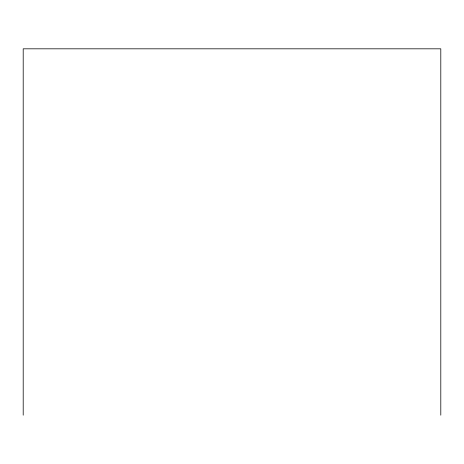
<?xml version="1.0" encoding="UTF-8"?>
<svg xmlns="http://www.w3.org/2000/svg" width="464" height="464" viewBox="0 0 464 464"><rect width="100%" height="100%" fill="white"/><g stroke="black" fill="none" stroke-linecap="round" stroke-linejoin="round"><path stroke-width="0.7" d="M440.8 415.181L440.8 48.819L23.2 48.819L23.2 415.181"/></g></svg>
